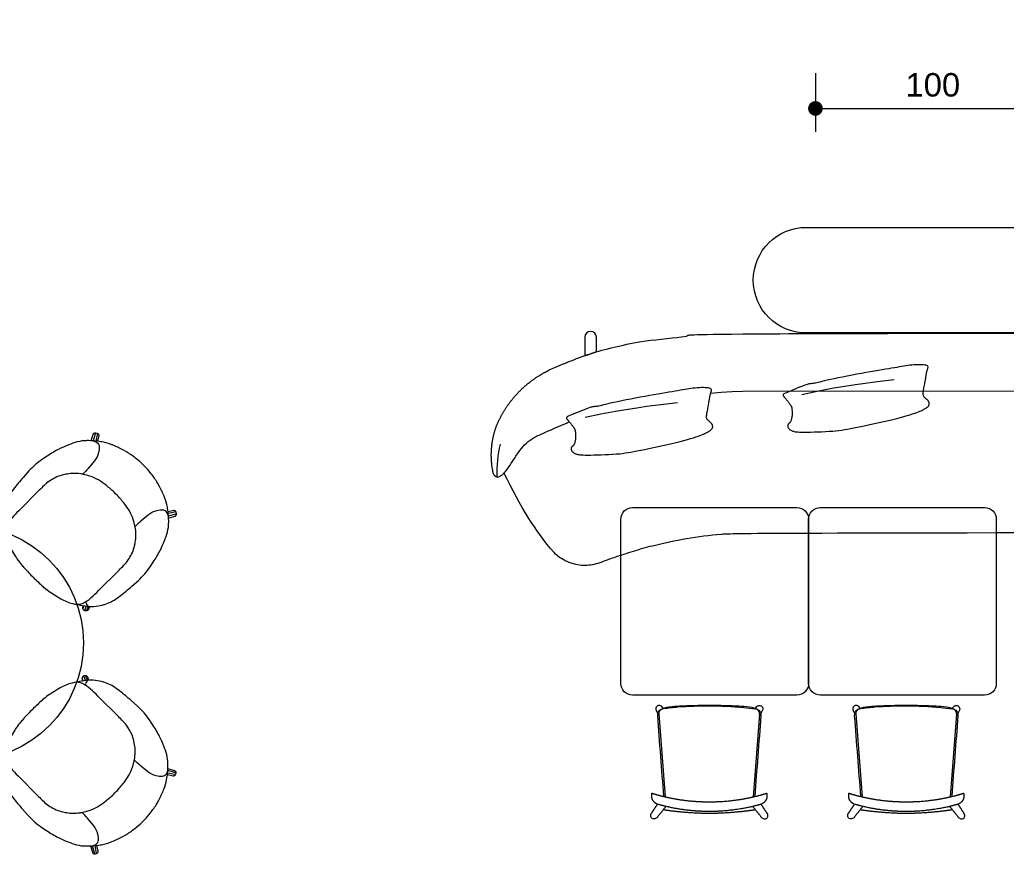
# Model space of a CAD drawing. Header units: centimetres. Extents: x 5488 to 20269, y -31398 to -19684.
# Drawn here: x 7123.2 to 7543.6, y -23514.1 to -23149.1 of the extents above; entities that cross this region are included whole.
import ezdxf

# ---------------------------------------------------------------- set-up
doc = ezdxf.new("R2010")
doc.units = ezdxf.units.CM
doc.header["$PDMODE"] = 1
for name, color, linetype, lineweight in [('xxx_Auto_Kaplama_Ahşap', 34, 'Continuous', 0), ('xxx_Auto_Kaplama_Ahşap Tarama', 16, 'Continuous', 5), ('xxx_Auto_Olcu_Ic', 33, 'Continuous', 9), ('xxx_Auto_Tefris_Tefris', 32, 'Continuous', 15)]:
    doc.layers.add(name, color=color, linetype=linetype, lineweight=lineweight)
doc.styles.add('AUTOBAN', font='')
doc.styles.get('AUTOBAN').set_extended_font_data('Helvetica Normal Tr')
doc.dimstyles.new('AUTO_DIM_1-50', dxfattribs={"dimtxt": 10, "dimasz": 6.25, "dimexe": 10, "dimexo": 10, "dimgap": 5, "dimtad": 1, "dimdec": 0, "dimzin": 0, "dimdsep": 46, "dimtxsty": 'AUTOBAN', "dimblk": 'DOT', "dimcen": 5, "dimclrd": 256, "dimclre": 256, "dimclrt": 256, "dimadec": 0, "dimazin": 0, "dimtfac": 1, "dimtdec": 0, "dimtix": 1, "dimtofl": 0, "dimtmove": 1, "dimatfit": 3, "dimfxl": 15, "dimfxlon": 1, "dimtolj": 1, "dimtzin": 0, "dimlwd": -1, "dimlwe": -1, "dimarcsym": 0})

# ---------------------------------------------------------------- blocks, each defined once
blk = doc.blocks.new('lf14_plan')
at = {"linetype": 'ByBlock'}
for p, q in [((3768.38, 1203.16, -336.24), (3770.08, 1200.05, -336.24)), ((3769.07, 1203.57, -336.24), (3770.93, 1200.76, -336.24)), ((3816.49, 1203.57, -336.24), (3814.63, 1200.76, -336.24)), ((3817.18, 1203.16, -336.24), (3815.48, 1200.05, -336.24)), ((3767.11, 1148.71, -336.24), (3766.29, 1146.79, -336.24)), ((3767.84, 1148.12, -336.24), (3766.91, 1146.27, -336.24)), ((3817.72, 1148.12, -336.24), (3818.65, 1146.27, -336.24)), ((3818.45, 1148.71, -336.24), (3819.27, 1146.79, -336.24)), ((3768.63, 1147.54, -336.24), (3768.07, 1146.43, -336.24)), ((3816.93, 1147.54, -336.24), (3817.49, 1146.43, -336.24))]:
    blk.add_line(p, q, dxfattribs=at)
for p in [(3792.76, 1190.86, -336.24), (3792.8, 1190.86, -336.24)]:
    blk.add_line(p, (3792.78, 1190.86, -336.24))
at = {"elevation": -336.24}
for points in [[(3770.9, 1146.07), (3770.74, 1146.16, -0.03627), (3767.52, 1148.37), (3767.41, 1148.46, -0.057586), (3764.83, 1151.06), (3764.76, 1151.14, -0.042211), (3762.88, 1154), (3762.78, 1154.18, -0.043365), (3761.58, 1156.93, -0.046975), (3760.9, 1159.84), (3760.66, 1161.55, -0.020132), (3760.04, 1167.91), (3759.83, 1171.62, -0.063775), (3760.37, 1179.31), (3760.84, 1181.65, -0.011924), (3761.48, 1184.49, -0.019714), (3762.3, 1187.29), (3762.44, 1187.69, -0.020826), (3763.79, 1191.22), (3763.88, 1191.43, -0.028058), (3765.63, 1194.93), (3765.71, 1195.07, -0.063967), (3767.92, 1197.98), (3768.12, 1198.19, -0.021499), (3770.33, 1200.26, -0.02175), (3772.71, 1202.13), (3773.18, 1202.46, -0.05881), (3776.88, 1204.51), (3777.17, 1204.63, -0.025521), (3781.71, 1206.22), (3783.42, 1206.72, -0.028215), (3785.73, 1207.26, -0.018713), (3788.07, 1207.57), (3790.35, 1207.8, -0.024259), (3792.78, 1207.92, -0.024259), (3795.21, 1207.8), (3797.49, 1207.57, -0.018713), (3799.83, 1207.26, -0.028215), (3802.14, 1206.72), (3803.85, 1206.22, -0.025521), (3808.39, 1204.63), (3808.68, 1204.51, -0.05881), (3812.38, 1202.46), (3812.85, 1202.13, -0.02175), (3815.23, 1200.26, -0.021499), (3817.44, 1198.19), (3817.64, 1197.98, -0.063967), (3819.85, 1195.07), (3819.93, 1194.93, -0.028058), (3821.68, 1191.43), (3821.77, 1191.22, -0.020826), (3823.12, 1187.69), (3823.26, 1187.29, -0.019714), (3824.08, 1184.49, -0.011924), (3824.72, 1181.65), (3825.19, 1179.31, -0.063775), (3825.73, 1171.62), (3825.52, 1167.91, -0.020132), (3824.9, 1161.55), (3824.66, 1159.84, -0.046975), (3823.98, 1156.93, -0.043365), (3822.78, 1154.18), (3822.68, 1154, -0.042211), (3820.8, 1151.14), (3820.73, 1151.06, -0.057586), (3818.15, 1148.46), (3818.04, 1148.37, -0.03627), (3814.82, 1146.16), (3814.66, 1146.07)], [(3770.08, 1200.05), (3770.75, 1200.41, -0.111376), (3771.69, 1200.67, -0.059464), (3772.69, 1200.6), (3772.72, 1200.59, -0.127108), (3773.66, 1200.15), (3773.7, 1200.12, -0.074816), (3774.47, 1199.25), (3775.23, 1198.09, -0.12305), (3776.48, 1194.48), (3776.86, 1190.22, -0.024219), (3777, 1186.82)], [(3815.48, 1200.05), (3814.81, 1200.41, 0.111376), (3813.87, 1200.67, 0.059464), (3812.87, 1200.6), (3812.84, 1200.59, 0.127108), (3811.9, 1200.15), (3811.86, 1200.12, 0.074816), (3811.09, 1199.25), (3810.33, 1198.09, 0.12305), (3809.08, 1194.48), (3808.7, 1190.22, 0.024219), (3808.56, 1186.82)], [(3792.8, 1190.86), (3793.65, 1190.85), (3793.66, 1190.85, -0.027444), (3798.67, 1190.47), (3799.21, 1190.4), (3799.22, 1190.4, -0.046157), (3803.07, 1189.53), (3803.11, 1189.52), (3803.12, 1189.51, -0.053501), (3806.66, 1187.93), (3808.25, 1187), (3808.25, 1187, -0.003742), (3808.75, 1186.7), (3808.75, 1186.7), (3808.75, 1186.7, -0.036233), (3809.22, 1186.37), (3810.02, 1185.72), (3810.02, 1185.72, -0.033973), (3811.87, 1183.96), (3811.96, 1183.87), (3811.96, 1183.87, -0.043479), (3813.63, 1181.72), (3814.15, 1180.92, -0.047774), (3815.54, 1178.23), (3815.54, 1178.22, -0.048041), (3816.39, 1175.35), (3816.52, 1174.68, -0.04292), (3816.82, 1171.81, -0.004639), (3816.84, 1168.92), (3816.84, 1156.53, -0.015692), (3816.71, 1152.2), (3816.69, 1151.98, -0.063578), (3815.97, 1148.2), (3815.96, 1148.19, -0.177328), (3813.69, 1145.31), (3812.98, 1144.87), (3812.97, 1144.86, -0.077292), (3807.9, 1142.73), (3804.82, 1141.97), (3804.81, 1141.97, -0.044502), (3799.01, 1141.06), (3798.98, 1141.06), (3798.96, 1141.06, -0.016402), (3793.04, 1140.86), (3792.54, 1140.86), (3792.52, 1140.86, -0.016403), (3786.6, 1141.06), (3786.57, 1141.06), (3786.55, 1141.06, -0.044502), (3780.75, 1141.97), (3777.67, 1142.73), (3777.66, 1142.73, -0.077292), (3772.59, 1144.86), (3771.87, 1145.31), (3771.87, 1145.31, -0.177328), (3769.6, 1148.19), (3769.59, 1148.2, -0.063578), (3768.87, 1151.98), (3768.85, 1152.2, -0.015693), (3768.72, 1156.53), (3768.72, 1168.92, -0.004639), (3768.74, 1171.81, -0.04292), (3769.05, 1174.68), (3769.17, 1175.35, -0.048041), (3770.02, 1178.22), (3770.02, 1178.24, -0.047774), (3771.41, 1180.92), (3771.93, 1181.72), (3771.93, 1181.72, -0.043479), (3773.6, 1183.87), (3773.68, 1183.96), (3773.69, 1183.96, -0.033973), (3775.54, 1185.72), (3776.34, 1186.37), (3776.34, 1186.37, -0.036233), (3776.81, 1186.7), (3776.81, 1186.7), (3776.81, 1186.7, -0.003742), (3777.31, 1187), (3778.89, 1187.92), (3778.9, 1187.93, -0.053501), (3782.44, 1189.51), (3782.48, 1189.53), (3782.49, 1189.53, -0.046157), (3786.34, 1190.4), (3786.88, 1190.47), (3786.89, 1190.47, -0.027444), (3791.9, 1190.85), (3792.76, 1190.86)], [(3767.11, 1148.71), (3767.44, 1148.75, 0.112409), (3769.24, 1149.44)], [(3818.45, 1148.71), (3818.12, 1148.75, -0.112407), (3816.32, 1149.44)], [(3792.85, 1140.86, -0.000321), (3792.78, 1140.86, -0.000324), (3792.71, 1140.86)]]:
    blk.add_lwpolyline(points, format="xyb", dxfattribs=at)
at = {"linetype": 'ByBlock', "elevation": -336.24}
for points in [[(3769.49, 1199.52), (3768.13, 1202.01, -0.045905), (3768.06, 1202.18, -0.079303), (3768.03, 1202.36), (3768.03, 1202.41, -0.080807), (3768.08, 1202.71), (3768.1, 1202.76, -0.035554), (3768.18, 1202.96), (3768.19, 1202.99, -0.129021), (3768.31, 1203.11, -0.013239), (3768.45, 1203.21), (3768.55, 1203.27), (3768.94, 1203.5, -0.0544), (3769.2, 1203.62, -0.10313), (3769.48, 1203.65), (3769.54, 1203.65, -0.051281), (3769.76, 1203.6), (3769.78, 1203.6, -0.071643), (3769.95, 1203.52), (3769.98, 1203.5, -0.057606), (3770.08, 1203.41, -0.044491), (3770.17, 1203.31), (3771.53, 1201.24)], [(3816.07, 1199.52), (3817.43, 1202.01, 0.045905), (3817.5, 1202.18, 0.079303), (3817.53, 1202.36), (3817.53, 1202.41, 0.080807), (3817.48, 1202.71), (3817.46, 1202.76, 0.035554), (3817.38, 1202.96), (3817.37, 1202.99, 0.129021), (3817.25, 1203.11, 0.013239), (3817.11, 1203.21), (3817.01, 1203.27), (3816.62, 1203.5, 0.0544), (3816.36, 1203.62, 0.10313), (3816.08, 1203.65), (3816.03, 1203.65, 0.051281), (3815.8, 1203.6), (3815.78, 1203.6, 0.071643), (3815.61, 1203.52), (3815.58, 1203.5, 0.057606), (3815.48, 1203.41, 0.044491), (3815.39, 1203.31), (3814.03, 1201.24)], [(3766.66, 1149.1), (3766.11, 1147.79, 0.023529), (3766.05, 1147.64, 0.07714), (3766.03, 1147.49), (3766.03, 1147.46, 0.061474), (3766.05, 1147.27), (3766.1, 1147.08, 0.126302), (3766.21, 1146.88, 0.031772), (3766.39, 1146.71), (3766.81, 1146.35, 0.060488), (3767.02, 1146.22, 0.088296), (3767.25, 1146.15), (3767.31, 1146.15, 0.10125), (3767.67, 1146.18), (3767.71, 1146.2, 0.139609), (3768.08, 1146.44), (3768.2, 1146.57, 0.003961), (3768.51, 1146.94, 0.029652), (3768.8, 1147.32), (3768.84, 1147.39)], [(3818.9, 1149.1), (3819.45, 1147.79, -0.023529), (3819.51, 1147.64, -0.07714), (3819.53, 1147.49), (3819.53, 1147.46, -0.061474), (3819.51, 1147.27), (3819.46, 1147.08, -0.126302), (3819.35, 1146.88, -0.031772), (3819.17, 1146.71), (3818.75, 1146.35, -0.060488), (3818.54, 1146.22, -0.088296), (3818.31, 1146.15), (3818.25, 1146.15, -0.10125), (3817.89, 1146.18), (3817.85, 1146.2, -0.139609), (3817.48, 1146.44), (3817.36, 1146.57, -0.003961), (3817.05, 1146.94, -0.029652), (3816.76, 1147.32), (3816.72, 1147.39)]]:
    blk.add_lwpolyline(points, format="xyb", dxfattribs=at)
at = {"elevation": -336.24}
blk.add_lwpolyline([(3792.76, 1190.86), (3792.78, 1190.86), (3792.8, 1190.86)], dxfattribs=at)
blk.add_open_spline([(3792.8, 1207.92, -336.24), (3792.79, 1207.92, -336.24), (3792.78, 1207.92, -336.24)], degree=2)
blk = doc.blocks.new('*U12')
at = {"xscale": -1}
blk.add_blockref('lf14_plan', (3792.78, -1174.39, 336.24), dxfattribs=at)
blk = doc.blocks.new('yuvarlak masa')
at = {"color": 0, "linetype": 'ByBlock', "lineweight": -2}
blk.add_circle((0, 0), 50, dxfattribs=at)
at = {"color": 0, "linetype": 'ByBlock', "lineweight": -2, "transparency": 16777216}
for p, rotation in [((-51.97, 52.02), 44.99999999999983), ((52.02, 51.96), 314.9999999999998), ((-51.84, -52.15), 134.9999999999998), ((51.72, -52.24), 224.9999999999999)]:
    blk.add_blockref('*U12', p, dxfattribs=dict(at, rotation=rotation))
blk = doc.blocks.new('A$Cfd641517')
at = {"elevation": -91.32}
blk.add_lwpolyline([(-274.92, -1.8), (-274.92, -9.67), (-269.89, -7.98), (-269.92, -1.8, 1)], format="xyb", close=True, dxfattribs=at)
for points in [[(-190.02, -25.87), (-190.19, -26.06), (-190.3, -26.22), (-190.36, -26.36), (-190.39, -26.48), (-190.38, -26.6), (-190.35, -26.7), (-190.3, -26.79), (-190.24, -26.89), (-190.17, -26.97), (-190.1, -27.06), (-190.03, -27.16), (-189.94, -27.25), (-189.85, -27.36), (-189.75, -27.47), (-189.64, -27.59), (-189.51, -27.73), (-189.38, -27.89), (-189.23, -28.06), (-189.07, -28.24), (-188.91, -28.43), (-188.74, -28.63), (-188.57, -28.84), (-188.4, -29.05), (-188.22, -29.27), (-188.05, -29.49), (-187.89, -29.71), (-187.73, -29.92), (-187.58, -30.13), (-187.43, -30.34), (-187.3, -30.53), (-187.18, -30.71), (-187.08, -30.88), (-186.99, -31.04), (-186.91, -31.18), (-186.85, -31.32), (-186.8, -31.46), (-186.75, -31.61), (-186.71, -31.78), (-186.68, -31.96), (-186.65, -32.17), (-186.62, -32.41), (-186.58, -32.68), (-186.56, -32.98), (-186.53, -33.29), (-186.52, -33.62), (-186.51, -33.96), (-186.51, -34.31), (-186.52, -34.67), (-186.54, -35.02), (-186.57, -35.37), (-186.62, -35.71), (-186.67, -36.05), (-186.73, -36.37), (-186.8, -36.67), (-186.87, -36.95), (-186.95, -37.2), (-187.03, -37.43), (-187.12, -37.64), (-187.21, -37.81), (-187.3, -37.97), (-187.39, -38.11), (-187.49, -38.23), (-187.58, -38.33), (-187.68, -38.42), (-187.78, -38.49), (-187.87, -38.56), (-187.96, -38.63), (-188.05, -38.7), (-188.13, -38.77), (-188.21, -38.85), (-188.27, -38.95), (-188.32, -39.07), (-188.37, -39.21), (-188.39, -39.37), (-188.4, -39.55), (-188.39, -39.74), (-188.36, -39.94), (-188.31, -40.14), (-188.22, -40.34), (-188.11, -40.53), (-187.96, -40.72), (-187.79, -40.9), (-187.59, -41.08), (-187.36, -41.24), (-187.11, -41.39), (-186.85, -41.53), (-186.56, -41.66), (-186.26, -41.78), (-185.94, -41.89), (-185.59, -41.98), (-185.18, -42.06), (-184.69, -42.13), (-184.08, -42.18), (-183.35, -42.22), (-182.47, -42.25), (-181.4, -42.25), (-180.15, -42.25), (-178.73, -42.22), (-177.2, -42.18), (-175.59, -42.13), (-173.95, -42.06), (-172.31, -41.98), (-170.73, -41.89), (-169.23, -41.78), (-167.86, -41.66), (-166.58, -41.53), (-165.36, -41.37), (-164.15, -41.19), (-162.92, -40.99), (-161.64, -40.76), (-160.26, -40.49), (-158.74, -40.19), (-157.06, -39.84), (-155.25, -39.47), (-153.34, -39.06), (-151.37, -38.64), (-149.37, -38.2), (-147.39, -37.75), (-145.47, -37.3), (-143.64, -36.86), (-141.92, -36.43), (-140.34, -36.02), (-138.89, -35.61), (-137.55, -35.23), (-136.35, -34.86), (-135.26, -34.52), (-134.29, -34.19), (-133.44, -33.89), (-132.71, -33.61), (-132.08, -33.36), (-131.54, -33.12), (-131.08, -32.9), (-130.69, -32.7), (-130.35, -32.51), (-130.05, -32.34), (-129.78, -32.17), (-129.53, -32.01), (-129.3, -31.86), (-129.08, -31.72), (-128.89, -31.57), (-128.71, -31.42), (-128.55, -31.28), (-128.42, -31.13), (-128.31, -30.97), (-128.22, -30.8), (-128.16, -30.63), (-128.12, -30.46), (-128.1, -30.28), (-128.1, -30.1), (-128.11, -29.93), (-128.14, -29.76), (-128.19, -29.59), (-128.24, -29.43), (-128.31, -29.28), (-128.39, -29.14), (-128.49, -28.99), (-128.61, -28.84), (-128.74, -28.7), (-128.89, -28.54), (-129.06, -28.38), (-129.24, -28.22), (-129.44, -28.04), (-129.65, -27.86), (-129.85, -27.67), (-130.05, -27.47), (-130.23, -27.26), (-130.39, -27.05), (-130.52, -26.82), (-130.61, -26.59), (-130.68, -26.35), (-130.71, -26.08), (-130.71, -25.8), (-130.69, -25.49), (-130.65, -25.14), (-130.59, -24.75), (-130.52, -24.33), (-130.43, -23.85), (-130.34, -23.34), (-130.24, -22.81), (-130.13, -22.26), (-130.03, -21.71), (-129.93, -21.16), (-129.83, -20.64), (-129.74, -20.16), (-129.67, -19.71), (-129.6, -19.3), (-129.55, -18.93), (-129.5, -18.59), (-129.45, -18.27), (-129.41, -17.97), (-129.36, -17.68), (-129.31, -17.4), (-129.26, -17.13), (-129.21, -16.86), (-129.15, -16.59), (-129.09, -16.33), (-129.02, -16.07), (-128.95, -15.82), (-128.88, -15.57), (-128.8, -15.32), (-128.71, -15.08), (-128.65, -14.85), (-128.61, -14.63), (-128.62, -14.42), (-128.69, -14.22), (-128.85, -14.05), (-129.1, -13.9), (-129.47, -13.77), (-129.97, -13.67), (-130.58, -13.6), (-131.29, -13.55), (-132.07, -13.53), (-132.91, -13.54), (-133.78, -13.57), (-134.66, -13.61), (-135.55, -13.68), (-136.41, -13.78), (-137.26, -13.88), (-138.11, -14.01), (-138.99, -14.15), (-139.89, -14.31), (-140.85, -14.48), (-141.86, -14.66), (-142.94, -14.85), (-144.12, -15.05), (-145.38, -15.26), (-146.74, -15.48), (-148.19, -15.72), (-149.74, -15.98), (-151.39, -16.26), (-153.13, -16.56), (-154.99, -16.88), (-156.94, -17.24), (-158.95, -17.61), (-160.99, -18), (-163.02, -18.39), (-165, -18.78), (-166.88, -19.15), (-168.64, -19.52), (-170.22, -19.85), (-171.6, -20.16), (-172.8, -20.44), (-173.82, -20.68), (-174.69, -20.89), (-175.43, -21.07), (-176.06, -21.23), (-176.59, -21.35), (-177.06, -21.45), (-177.47, -21.51), (-177.84, -21.56), (-178.17, -21.59), (-178.49, -21.62), (-178.79, -21.64), (-179.08, -21.67), (-179.38, -21.72), (-179.7, -21.79), (-180.06, -21.89), (-180.52, -22.05), (-181.17, -22.29), (-182.09, -22.65), (-183.35, -23.16), (-185.04, -23.85), (-187.24, -24.74), (-190.02, -25.87)], [(-143.04, -19.99), (-144.19, -20.11), (-150.27, -20.78), (-156.33, -21.6), (-159.54, -22.06), (-169.54, -23.69), (-175.81, -24.88), (-182.38, -26.3)], [(-282.3, -35.64), (-282.46, -35.82), (-282.57, -35.98), (-282.64, -36.12), (-282.66, -36.25), (-282.66, -36.36), (-282.63, -36.47), (-282.58, -36.56), (-282.52, -36.65), (-282.45, -36.74), (-282.38, -36.83), (-282.3, -36.92), (-282.22, -37.02), (-282.13, -37.12), (-282.03, -37.23), (-281.91, -37.36), (-281.79, -37.5), (-281.65, -37.65), (-281.51, -37.82), (-281.35, -38), (-281.19, -38.19), (-281.02, -38.4), (-280.85, -38.6), (-280.67, -38.82), (-280.5, -39.03), (-280.33, -39.25), (-280.16, -39.47), (-280, -39.69), (-279.85, -39.9), (-279.71, -40.1), (-279.58, -40.3), (-279.46, -40.48), (-279.35, -40.65), (-279.26, -40.8), (-279.19, -40.95), (-279.13, -41.09), (-279.07, -41.23), (-279.03, -41.38), (-278.99, -41.54), (-278.96, -41.73), (-278.92, -41.94), (-278.89, -42.18), (-278.86, -42.45), (-278.83, -42.74), (-278.81, -43.06), (-278.79, -43.39), (-278.78, -43.73), (-278.78, -44.08), (-278.79, -44.43), (-278.82, -44.79), (-278.85, -45.14), (-278.89, -45.48), (-278.95, -45.81), (-279.01, -46.13), (-279.07, -46.43), (-279.15, -46.71), (-279.22, -46.97), (-279.31, -47.2), (-279.39, -47.4), (-279.48, -47.58), (-279.57, -47.74), (-279.67, -47.87), (-279.76, -47.99), (-279.86, -48.09), (-279.96, -48.18), (-280.05, -48.26), (-280.15, -48.33), (-280.24, -48.39), (-280.33, -48.46), (-280.41, -48.54), (-280.48, -48.62), (-280.55, -48.72), (-280.6, -48.84), (-280.64, -48.98), (-280.67, -49.14), (-280.68, -49.32), (-280.67, -49.5), (-280.64, -49.7), (-280.58, -49.9), (-280.5, -50.1), (-280.39, -50.3), (-280.24, -50.49), (-280.07, -50.67), (-279.87, -50.84), (-279.64, -51), (-279.39, -51.16), (-279.12, -51.3), (-278.84, -51.43), (-278.54, -51.55), (-278.22, -51.65), (-277.87, -51.75), (-277.46, -51.83), (-276.96, -51.9), (-276.36, -51.95), (-275.63, -51.99), (-274.74, -52.01), (-273.68, -52.02), (-272.42, -52.01), (-271.01, -51.99), (-269.48, -51.95), (-267.87, -51.9), (-266.23, -51.83), (-264.59, -51.75), (-263.01, -51.65), (-261.51, -51.55), (-260.14, -51.43), (-258.86, -51.29), (-257.63, -51.14), (-256.43, -50.96), (-255.2, -50.76), (-253.92, -50.52), (-252.53, -50.26), (-251.02, -49.95), (-249.34, -49.61), (-247.53, -49.23), (-245.61, -48.83), (-243.64, -48.4), (-241.65, -47.96), (-239.67, -47.52), (-237.75, -47.07), (-235.91, -46.63), (-234.2, -46.2), (-232.62, -45.78), (-231.16, -45.38), (-229.83, -45), (-228.62, -44.63), (-227.53, -44.28), (-226.57, -43.96), (-225.72, -43.66), (-224.99, -43.38), (-224.36, -43.12), (-223.82, -42.89), (-223.36, -42.67), (-222.97, -42.47), (-222.63, -42.28), (-222.33, -42.1), (-222.06, -41.94), (-221.81, -41.78), (-221.58, -41.63), (-221.36, -41.48), (-221.16, -41.34), (-220.98, -41.19), (-220.83, -41.04), (-220.7, -40.89), (-220.59, -40.73), (-220.5, -40.57), (-220.44, -40.4), (-220.4, -40.22), (-220.38, -40.05), (-220.38, -39.87), (-220.39, -39.69), (-220.42, -39.52), (-220.46, -39.36), (-220.52, -39.2), (-220.59, -39.05), (-220.67, -38.9), (-220.77, -38.76), (-220.88, -38.61), (-221.01, -38.46), (-221.16, -38.31), (-221.33, -38.15), (-221.52, -37.98), (-221.72, -37.81), (-221.92, -37.63), (-222.13, -37.43), (-222.33, -37.23), (-222.51, -37.03), (-222.67, -36.81), (-222.8, -36.59), (-222.89, -36.36), (-222.95, -36.11), (-222.98, -35.85), (-222.99, -35.56), (-222.97, -35.25), (-222.93, -34.9), (-222.87, -34.52), (-222.8, -34.09), (-222.71, -33.62), (-222.61, -33.11), (-222.51, -32.57), (-222.41, -32.02), (-222.3, -31.47), (-222.2, -30.93), (-222.11, -30.41), (-222.02, -29.92), (-221.95, -29.47), (-221.88, -29.07), (-221.82, -28.7), (-221.77, -28.35), (-221.73, -28.03), (-221.68, -27.73), (-221.64, -27.44), (-221.59, -27.17), (-221.54, -26.89), (-221.49, -26.62), (-221.43, -26.36), (-221.37, -26.09), (-221.3, -25.84), (-221.23, -25.58), (-221.15, -25.33), (-221.07, -25.09), (-220.99, -24.85), (-220.92, -24.61), (-220.88, -24.39), (-220.89, -24.18), (-220.97, -23.99), (-221.12, -23.81), (-221.38, -23.66), (-221.75, -23.54), (-222.25, -23.44), (-222.86, -23.37), (-223.57, -23.32), (-224.35, -23.3), (-225.18, -23.3), (-226.06, -23.33), (-226.94, -23.38), (-227.82, -23.45), (-228.68, -23.54), (-229.54, -23.65), (-230.39, -23.78), (-231.26, -23.92), (-232.17, -24.07), (-233.12, -24.24), (-234.13, -24.42), (-235.22, -24.61), (-236.39, -24.81), (-237.66, -25.02), (-239.01, -25.25), (-240.47, -25.49), (-242.01, -25.74), (-243.66, -26.02), (-245.41, -26.32), (-247.26, -26.65), (-249.21, -27), (-251.23, -27.38), (-253.27, -27.76), (-255.3, -28.15), (-257.28, -28.54), (-259.16, -28.92), (-260.91, -29.28), (-262.5, -29.62), (-263.88, -29.93), (-265.07, -30.2), (-266.09, -30.44), (-266.97, -30.66), (-267.71, -30.84), (-268.33, -30.99), (-268.87, -31.12), (-269.34, -31.21), (-269.75, -31.28), (-270.12, -31.33), (-270.45, -31.36), (-270.76, -31.38), (-271.06, -31.41), (-271.36, -31.44), (-271.66, -31.49), (-271.98, -31.55), (-272.34, -31.65), (-272.8, -31.81), (-273.45, -32.06), (-274.37, -32.42), (-275.63, -32.93), (-277.32, -33.62), (-279.52, -34.51), (-282.3, -35.64)], [(222.74, -25.9), (216.8, -25.41), (212.15, -25.14), (207.5, -24.95), (202.84, -24.85), (3.95, -24.85), (-5.34, -24.85), (-207.46, -24.95), (-212.11, -25.14), (-216.76, -25.41), (-221.28, -25.78)], [(-235.31, -29.76), (-236.47, -29.88), (-242.54, -30.55), (-248.61, -31.36), (-251.82, -31.83), (-261.82, -33.45), (-268.08, -34.65), (-274.65, -36.07)]]:
    blk.add_lwpolyline(points)
blk.add_rational_spline([(-312.4, -61.37), (-313.22, -61.17), (-313.86, -60.23), (-314.04, -58.95), (-315.32, -52.41), (-314.78, -45.77), (-312.47, -39.52), (-308.48, -29.9), (-301.33, -21.93), (-292.21, -16.92), (-291.16, -16.37), (-290.11, -15.82), (-289.04, -15.3), (-284.09, -12.89), (-278.81, -11.18), (-273.49, -9.13), (-267.26, -6.99), (-260.98, -5.61), (-254.65, -4.45), (-245.9, -2.8), (-236.69, -1.64), (-227.46, -0.97), (-217.7, -0.28), (-207.92, -0.14), (-0.67, 0), (207.96, -0.14), (217.74, -0.28), (227.5, -0.97), (236.73, -1.64), (245.93, -2.8), (255.04, -4.45), (261.02, -5.61), (267.3, -6.99), (273.52, -9.31), (278.85, -11.18), (284.12, -12.89), (289.08, -15.3), (290.15, -15.82), (291.2, -16.37), (292.25, -16.92), (301.37, -21.93), (308.51, -29.9), (312.5, -39.52), (314.7, -45.79), (315.23, -52.41), (314.07, -58.95), (313.89, -60.23), (313.26, -61.17), (312.44, -61.37)], [1, 1, 1, 1, 0.975140189913, 0.975140189913, 1, 1, 1, 1, 1, 1, 1, 1, 1, 1, 1, 1, 1, 1, 1, 1, 1, 1, 1, 1, 1, 1, 1, 1, 1, 1, 1, 1, 1, 1, 1, 1, 1, 1, 1, 1, 1, 0.978284231386, 0.978284231386, 1, 1, 1, 1], degree=3, knots=[0, 0, 0, 0, 1, 1, 1, 1.547896, 1.547896, 1.547896, 2.547896, 2.547896, 2.547896, 3.547896, 3.547896, 3.547896, 4.547896, 4.547896, 4.547896, 5.547896, 5.547896, 5.547896, 6.547896, 6.547896, 6.547896, 7.547896, 7.547896, 7.547896, 8.547896, 8.547896, 8.547896, 9.547896, 9.547896, 9.547896, 10.547896, 10.547896, 10.547896, 11.547896, 11.547896, 11.547896, 12.547896, 12.547896, 12.547896, 13.547896, 13.547896, 13.547896, 14.059772, 14.059772, 14.059772, 15.059772, 15.059772, 15.059772, 15.059772])
for points, knots in [([(-312.4, -61.37), (-312.29, -61.39), (-312.19, -61.32), (-312.16, -61.21), (-312.16, -61.21), (-312.16, -61.22), (-312.16, -61.22), (-312.16, -61.33), (-312.06, -61.41), (-311.96, -61.41), (-311.62, -61.39), (-311.28, -61.25), (-310.98, -60.99), (-310.72, -60.85), (-310.46, -60.7), (-310.22, -60.53), (-309.94, -60.31), (-309.68, -60.05), (-309.44, -59.78), (-307.82, -58.03), (-306.49, -56.05), (-305.22, -54.05), (-304.36, -52.7), (-303.52, -51.35), (-302.55, -50.07), (-300.89, -47.87), (-298.84, -45.88), (-296.45, -44.54), (-295.75, -44.15), (-295.03, -43.82), (-294.3, -43.49), (-291.93, -42.42), (-289.56, -41.36), (-287.19, -40.3), (-287.19, -40.3), (-287.19, -40.3), (-287.19, -40.3), (-285.8, -39.7), (-284.41, -39.11), (-283.02, -38.52), (-282.49, -38.31), (-281.96, -38.11), (-281.43, -37.9)], [0, 0, 0, 0, 1, 1, 1, 2, 2, 2, 3, 3, 3, 4, 4, 4, 5, 5, 5, 6, 6, 6, 7, 7, 7, 8, 8, 8, 9, 9, 9, 10, 10, 10, 11, 11, 11, 12, 12, 12, 13, 13, 13, 13.545458, 13.545458, 13.545458, 13.545458]), ([(307.46, -57.32), (307.45, -57.39), (307.44, -57.46), (307.43, -57.53), (307.4, -57.77), (307.37, -58.02), (307.33, -58.27), (307.19, -59.06), (307.01, -59.84), (306.79, -60.62), (306.61, -61.26), (306.4, -61.9), (306.18, -62.53), (302.24, -74), (296.05, -84.57), (287.96, -93.61), (287.23, -94.47), (286.46, -95.08), (285.63, -95.65), (284.65, -96.32), (283.59, -96.92), (282.49, -97.43), (281.3, -97.96), (280.05, -98.38), (278.77, -98.66), (277.68, -98.9), (276.56, -99.03), (275.44, -99.07), (274.45, -99.09), (273.47, -99.04), (272.49, -98.91), (271.43, -98.77), (270.38, -98.53), (269.36, -98.2), (268.8, -98.02), (268.25, -97.82), (267.71, -97.61), (266.45, -97.15), (265.19, -96.69), (263.92, -96.24), (262.11, -95.61), (260.29, -94.99), (258.45, -94.4), (257.41, -93.96), (256.01, -93.52), (254.6, -93.11), (251.77, -92.27), (248.93, -91.5), (246.06, -90.79), (236.44, -88.41), (226.63, -86.66), (216.76, -85.86), (212.2, -85.49), (207.63, -85.32), (203.06, -85.12), (201.43, -85.04), (0.95, -84.96), (-0.67, -84.88), (-2.3, -84.96), (-3.93, -85.04), (-5.56, -85.12), (-207.59, -85.32), (-212.17, -85.49), (-216.73, -85.86), (-226.6, -86.66), (-236.4, -88.41), (-246.02, -90.79), (-248.89, -91.5), (-251.74, -92.27), (-254.21, -93.11), (-255.62, -93.52), (-257.02, -93.96), (-258.42, -94.4), (-260.25, -94.99), (-262.07, -95.61), (-263.89, -96.24), (-265.15, -96.69), (-266.42, -97.15), (-267.67, -97.61), (-268.22, -97.82), (-268.76, -98.02), (-269.32, -98.2), (-270.34, -98.53), (-271.39, -98.77), (-272.45, -98.91), (-273.43, -99.04), (-274.42, -99.09), (-275.4, -99.07), (-276.52, -99.03), (-277.64, -98.9), (-278.74, -98.66), (-280.01, -98.38), (-281.26, -97.96), (-282.45, -97.43), (-283.55, -96.92), (-284.61, -96.32), (-285.59, -95.65), (-286.42, -95.08), (-287.19, -94.47), (-287.93, -93.61), (-296.01, -84.57), (-302.2, -74), (-309.31, -59.65)], [0, 0, 0, 0, 0.109097, 0.109097, 0.109097, 1.109097, 1.109097, 1.109097, 2.109097, 2.109097, 2.109097, 3.109097, 3.109097, 3.109097, 4.109097, 4.109097, 4.109097, 5.109097, 5.109097, 5.109097, 6.109097, 6.109097, 6.109097, 7.109097, 7.109097, 7.109097, 8.109097, 8.109097, 8.109097, 9.109097, 9.109097, 9.109097, 10.109097, 10.109097, 10.109097, 11.109097, 11.109097, 11.109097, 12.109097, 12.109097, 12.109097, 13.109097, 13.109097, 13.109097, 14.109097, 14.109097, 14.109097, 15.109097, 15.109097, 15.109097, 16.109097, 16.109097, 16.109097, 17.109097, 17.109097, 17.109097, 18.109097, 18.109097, 18.109097, 19.109097, 19.109097, 19.109097, 20.109097, 20.109097, 20.109097, 21.109097, 21.109097, 21.109097, 22.109097, 22.109097, 22.109097, 23.109097, 23.109097, 23.109097, 24.109097, 24.109097, 24.109097, 25.109097, 25.109097, 25.109097, 26.109097, 26.109097, 26.109097, 27.109097, 27.109097, 27.109097, 28.109097, 28.109097, 28.109097, 29.109097, 29.109097, 29.109097, 30.109097, 30.109097, 30.109097, 31.109097, 31.109097, 31.109097, 32.109097, 32.109097, 32.109097, 33.109097, 33.109097, 33.109097, 33.109097])]:
    blk.add_open_spline(points, degree=3, knots=knots)
blk.add_open_spline([(-312.16, -61.21), (-312.36, -56.59), (-311.92, -51.95), (-310.86, -47.44)], degree=3)
blk = doc.blocks.new('A$C3BA91E39')
for p, q in [((-22.6, 3.21), (-21.91, 4.4)), ((22.6, 3.21), (21.91, 4.4)), ((-19.62, 2.18), (-20.22, 1.5)), ((19.62, 2.18), (20.22, 1.5))]:
    blk.add_line(p, q)
for points in [[(-18.67, 39.93), (-21.4, 4.54)], [(21.41, 4.74), (18.71, 39.92)]]:
    blk.add_lwpolyline(points)
for points, knots in [([(-22.37, 48.86), (-22.72, 49.18), (-23.31, 49.4), (-24, 49.34), (-24.59, 48.97), (-24.91, 48.44), (-24.98, 47.71), (-24.86, 47.31), (-24.74, 47.1)], [45.406802, 45.406802, 45.406802, 45.406802, 55.607502, 60.594744, 68.216117, 73.262416, 78.373664, 86.053883, 86.053883, 86.053883, 86.053883]), ([(22.37, 48.86), (22.72, 49.18), (23.31, 49.4), (24, 49.34), (24.59, 48.97), (24.91, 48.44), (24.98, 47.71), (24.86, 47.31), (24.74, 47.1)], [45.406802, 45.406802, 45.406802, 45.406802, 55.607502, 60.594744, 68.216117, 73.262416, 78.373664, 86.053883, 86.053883, 86.053883, 86.053883]), ([(-19.36, 39.79), (-19.36, 39.75), (-19.36, 39.72), (-19.36, 39.68), (-20.24, 28.26), (-21.12, 16.83), (-22, 5.41), (-22.04, 4.25), (-21.32, 2.43), (-16.5, 1.43), (-9.98, 0.99), (-4.36, 0.87), (4.36, 0.87), (9.98, 0.99), (16.5, 1.43), (21.32, 2.43), (22.04, 4.25), (22, 5.41), (21.12, 16.83), (20.24, 28.26), (19.36, 39.68), (19.36, 39.72), (19.36, 39.75), (19.36, 39.79)], [0, 0, 0, 0, 1.079773, 1.079773, 1.079773, 350.832555, 350.832555, 350.832555, 388.883939, 420.361648, 463.236225, 593.242298, 593.242298, 723.248372, 766.122948, 797.600658, 835.652042, 835.652042, 835.652042, 1185.404823, 1185.404823, 1185.404823, 1186.484597, 1186.484597, 1186.484597, 1186.484597]), ([(-21.4, 4.54), (-21.42, 4.07), (-21.16, 2.8), (-20.07, 2.39), (-19.57, 2.28)], [0, 0, 0, 0, 14.415075, 30.666942, 30.666942, 30.666942, 30.666942]), ([(21.41, 4.74), (21.45, 4.21), (21.27, 3.01), (20.14, 2.57), (19.62, 2.49)], [0, 0, 0, 0, 16.140804, 32.244106, 32.244106, 32.244106, 32.244106]), ([(-20.22, 1.5), (-20.33, 1.38), (-20.58, 1.17), (-21.1, 0.97), (-21.76, 1), (-22.42, 1.38), (-22.8, 2.04), (-22.82, 2.71), (-22.68, 3.07), (-22.6, 3.21)], [9.279478, 9.279478, 9.279478, 9.279478, 14.225749, 19.116461, 26.0635, 33.675031, 41.415263, 48.296948, 53.217523, 53.217523, 53.217523, 53.217523]), ([(-19.57, 2.28), (-17.5, 2.02), (-10.98, 1.34), (0.46, 0.9), (11.47, 1.49), (17.98, 2.27), (19.62, 2.49)], [0, 0, 0, 0, 63.842322, 200.29661, 349.823891, 400.581094, 400.581094, 400.581094, 400.581094]), ([(20.22, 1.5), (20.33, 1.38), (20.58, 1.17), (21.1, 0.97), (21.76, 1), (22.42, 1.38), (22.8, 2.04), (22.82, 2.71), (22.68, 3.07), (22.6, 3.21)], [9.279478, 9.279478, 9.279478, 9.279478, 14.225749, 19.116461, 26.0635, 33.675031, 41.415263, 48.296948, 53.217523, 53.217523, 53.217523, 53.217523])]:
    blk.add_open_spline(points, degree=3, knots=knots)
for points in [[(-24.74, 47.1), (-23.4, 45.09), (-22.06, 43.08)], [(-18.51, 44.02), (-20.44, 46.44), (-22.37, 48.86)], [(18.51, 44.02), (20.44, 46.44), (22.37, 48.86)], [(24.74, 47.1), (23.4, 45.09), (22.06, 43.08)]]:
    blk.add_open_spline(points, degree=2)
for points, weights, degree, knots in [([(-19.57, 45.35), (-15.64, 46.01), (-10.43, 46.43), (-4.68, 46.83), (-1.34, 46.86), (1.34, 46.86), (4.68, 46.83), (10.43, 46.43), (15.64, 46.01), (19.57, 45.35)], [1, 1, 1, 0.99993673725, 0.999937699506, 0.999937699506, 0.99993673725, 1, 1, 1], 2, [0, 0, 0, 97.445571, 97.445571, 138.789057, 165.362994, 191.936931, 233.280417, 233.280417, 330.725988, 330.725988, 330.725988]), ([(-1.27, 42.03), (-2.03, 42.02), (-3.08, 41.99), (-4.74, 41.92), (-8.94, 41.65), (-13.97, 40.95), (-18.39, 40.06), (-22.62, 38.99), (-24.48, 38.35), (-24.48, 39.7), (-24.56, 40.39), (-24.18, 41.23), (-23.92, 41.62), (-23.62, 42.01), (-23.13, 42.55), (-22.5, 42.97), (-21.7, 43.2), (-21.15, 43.35), (-19.99, 43.66), (-16.16, 44.64), (-9.96, 45.65), (-5.59, 45.99), (-3.32, 46.15), (-1.6, 46.17), (1.6, 46.17), (3.32, 46.15), (5.59, 45.99), (9.96, 45.65), (16.16, 44.64), (19.99, 43.66), (21.15, 43.35), (21.7, 43.2), (22.5, 42.97), (23.13, 42.55), (23.62, 42.01), (23.92, 41.62), (24.18, 41.23), (24.56, 40.39), (24.48, 39.7), (24.48, 38.35), (22.62, 38.99), (18.39, 40.06), (13.97, 40.95), (8.94, 41.65), (4.74, 41.92), (3.08, 41.99), (1.5, 42.04), (-0.5, 42.04), (-1.27, 42.03)], [1, 1, 1, 1, 1, 1, 1, 1, 1, 1, 1, 1, 1, 1, 1.0014775405, 1.01508629878, 1.04082627484, 1.04082627484, 1.04082627484, 1.04082627484, 1.0397115628, 1.04082627484, 1.04037933374, 1.0401102332, 1.0401102332, 1.04037933374, 1.04082627484, 1.0397115628, 1.04082627484, 1.04082627484, 1.04082627484, 1.04082627484, 1.01508629878, 1.0014775405, 1, 1, 1, 1, 1, 1, 1, 1, 1, 1, 1, 1, 1, 1, 1], 3, [234.233276, 234.233276, 234.233276, 234.233276, 278.404006, 322.574737, 322.574737, 379.476961, 436.409958, 491.148605, 491.148605, 491.148605, 503.021754, 517.045199, 521.561803, 521.561803, 521.561803, 535.662286, 535.662286, 535.662286, 568.044571, 626.192204, 685.306501, 685.306501, 685.306501, 732.775382, 732.775382, 780.244264, 780.244264, 780.244264, 839.35856, 897.506193, 929.888478, 929.888478, 929.888478, 943.988961, 943.988961, 943.988961, 948.505565, 962.529011, 974.40216, 974.40216, 974.40216, 1029.140806, 1086.073804, 1142.976028, 1142.976028, 1142.976028, 1187.146758, 1231.317489, 1231.317489, 1231.317489, 1231.317489])]:
    blk.add_rational_spline(points, weights, degree=degree, knots=knots)
blk = doc.blocks.new('_DOT')
at = {"color": 0, "linetype": 'ByBlock', "lineweight": 0}
blk.add_line((-0.5, 0), (-1, 0), dxfattribs=at)
at = {"linetype": 'ByBlock', "lineweight": 0, "const_width": 0.5}
blk.add_lwpolyline([(-0.25, 0, 1), (0.25, 0, 1)], format="xyb", close=True, dxfattribs=at)
blk = doc.blocks.new('*D371')
at = {"layer": 'Defpoints', "color": 0, "transparency": 16777216}
for p in [(7462.29, -23095.79), (7562.29, -23095.79), (7562.3, -23186.88)]:
    blk.add_point(p, dxfattribs=at)
at = {"layer": 'xxx_Auto_Olcu_Ic', "transparency": 16777216}
for p, q in [((7462.29, -23171.89), (7462.3, -23196.89)), ((7562.3, -23171.88), (7562.3, -23196.88)), ((7468.54, -23186.89), (7556.05, -23186.88))]:
    blk.add_line(p, q, dxfattribs=at)
at = {"layer": 'xxx_Auto_Olcu_Ic', "transparency": 16777216, "xscale": 6.25, "yscale": 6.25, "zscale": 6.25}
for p, rotation in [((7462.29, -23186.89), 180.0023278688329), ((7562.3, -23186.88), 0.002327868832824859)]:
    blk.add_blockref('_DOT', p, dxfattribs=dict(at, rotation=rotation))
at = {"layer": 'xxx_Auto_Olcu_Ic', "transparency": 16777216, "insert": (7512.3, -23176.88), "char_height": 10, "attachment_point": 5, "rotation": 0.0023, "style": 'AUTOBAN'}
blk.add_mtext('\\A1;100', dxfattribs=at)

msp = doc.modelspace()

# ---------------------------------------------------------------- hatches: boundary and pattern name
at = {"layer": 'xxx_Auto_Kaplama_Ahşap Tarama'}
h = msp.add_hatch(dxfattribs=at)
h.set_pattern_fill('AR-CONC', color=256, scale=0.5)
h.set_pattern_definition([(50, (809.53, -3617.59), (91.09233, -7.96954), [9.525, -104.775]), (355, (809.53, -3617.59), (-17.6217, 95.52842), [7.62, -83.8203]), (100.45144, (817.12, -3618.255), (73.47062, 87.55888), [8.095, -89.04512]), (46.1842, (809.53, -3592.19), (135.5395, -21.02116), [14.2875, -157.1625]), (96.63556, (820.83, -3593.94), (118.70207, 123.71306), [12.1425, -133.5678]), (351.18415, (809.53, -3592.19), (118.70207, 123.71306), [11.43, -125.72987]), (21, (822.23, -3598.54), (75.8072, -51.1326), [9.525, -104.775]), (326, (822.23, -3598.54), (30.901, 92.09398), [7.62, -83.82]), (71.45144, (828.55, -3602.8), (106.7082, 40.96138), [8.095, -89.04497]), (37.5, (809.53, -3617.59), (1.5443, 42.27752), [0, -82.804, 0, -85.09, 0, -84.1375]), (7.5, (809.53, -3617.59), (33.40983, 50.09029), [0, -48.514, 0, -80.899, 0, -32.0675]), (327.5, (781.21, -3617.59), (67.795298, -2.864372), [0, -31.75, 0, -99.06, 0, -131.445]), (317.5, (768.51, -3617.59), (74.06459, 12.71325), [0, -41.275, 0, -65.786, 0, -93.345])])
edge = h.paths.add_edge_path()
edge.add_line((9312.93, -27555.32), (9330.63, -27555.32))
edge.add_arc((9330.63, -27548.32), 7, 270, 349.5592)
edge.add_arc((-12655703.85, 2009176.56), 12827763.88, 350.864209315, 350.864469123)
edge.add_line((9346.75, -27492.16), (9332.45, -27492.16))
edge.add_line((9332.45, -27492.16), (9332.45, -27061.1))
edge.add_line((9332.45, -27061.1), (9346.75, -27061.1))
edge.add_arc((-12660642.43, -2064524.01), 12832765.91, 9.135530923, 9.13579064)
edge.add_arc((9330.63, -27004.94), 7, 10.4408, 90)
edge.add_line((9330.63, -26997.94), (9312.93, -26997.94))
edge.add_arc((9312.93, -27004.94), 7, 90, 170.4864)
edge.add_arc((10864.46, -27276.63), 1582.14, 170.06944, 189.93056)
edge.add_arc((9312.93, -27548.32), 7, 189.5136, 270)

# ---------------------------------------------------------------- linework, layer by layer
at = {"layer": 'xxx_Auto_Kaplama_Ahşap'}
msp.add_lwpolyline([(7458.3, -23237.57), (7828.3, -23237.57, -1), (7828.3, -23282.57), (7458.3, -23282.57, -1)], format="xyb", close=True, dxfattribs=at)
at = {"layer": 'xxx_Auto_Tefris_Tefris'}
for points in [[(7454.36, -23436.92), (7384.36, -23436.92, -0.414214), (7379.36, -23431.92), (7379.36, -23361.92, -0.414214), (7384.36, -23356.92), (7454.36, -23356.92, -0.414214), (7459.36, -23361.92), (7459.36, -23431.92, -0.414214)], [(7534.36, -23436.92), (7464.36, -23436.92, -0.414214), (7459.36, -23431.92), (7459.36, -23361.92, -0.414214), (7464.36, -23356.92), (7534.36, -23356.92, -0.414214), (7539.36, -23361.92), (7539.36, -23431.92, -0.414214)]]:
    msp.add_lwpolyline(points, format="xyb", close=True, dxfattribs=at)

# ---------------------------------------------------------------- block references
for name, p in [('A$Cfd641517', (7638.87, -23282.57)), ('yuvarlak masa', (7100.38, -23414.68))]:
    msp.add_blockref(name, p, dxfattribs=at)
at = {"layer": 'xxx_Auto_Tefris_Tefris', "xscale": -1, "rotation": 180}
for p in [(7417.05, -23440.31), (7500.99, -23440.31)]:
    msp.add_blockref('A$C3BA91E39', p, dxfattribs=at)

# ---------------------------------------------------------------- dimensions: what is measured, and where the dimension line sits
at = {"layer": 'xxx_Auto_Olcu_Ic'}
dim = msp.add_aligned_dim(p1=(7462.29, -23095.79), p2=(7562.29, -23095.79), distance=-91.09, dimstyle='AUTO_DIM_1-50', dxfattribs=at)
dim.commit()
dim.dimension.update_dxf_attribs({"geometry": '*D371', "text_midpoint": (7512.3, -23176.88)})

doc.saveas('drawing.dxf')
